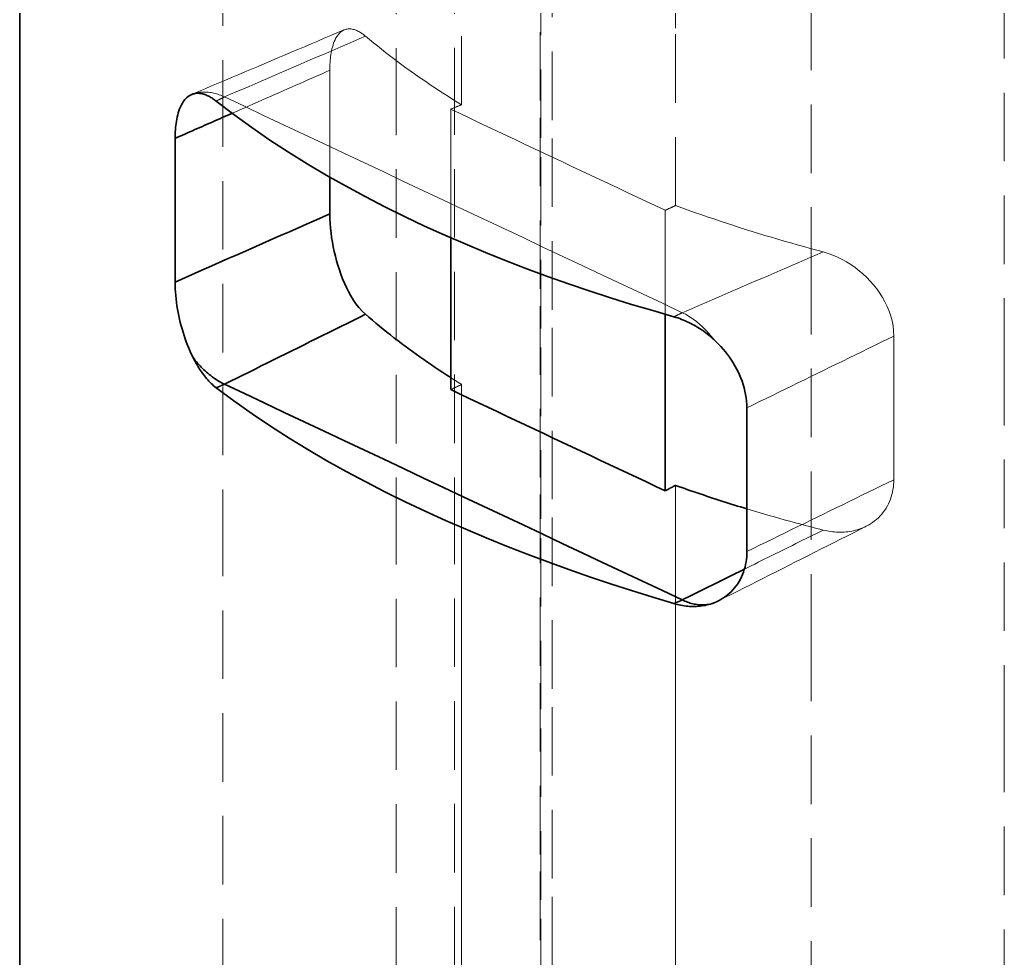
# Model space of a CAD drawing. Header units: millimetres. Extents: x 10 to 410, y 10 to 287.
# Drawn here: x 332.54 to 339.72, y 131.08 to 137.93 of the extents above; entities that cross this region are included whole.
import ezdxf

# ---------------------------------------------------------------- set-up
doc = ezdxf.new("R2010")
doc.units = ezdxf.units.MM
doc.linetypes.add('DASHED', pattern=[0.75, 0.5, -0.25])
doc.layers.add('HIDDEN', color=8, linetype='DASHED', lineweight=18)
doc.layers.add('VISIBLE', color=7, linetype='CONTINUOUS', lineweight=35)

msp = doc.modelspace()

# ---------------------------------------------------------------- linework, layer by layer
at = {"layer": 'HIDDEN'}
for points in [[(335.2841, 105.8921), (335.2841, 109.0253), (335.2841, 112.1586), (335.2841, 115.2918), (335.2841, 118.4251), (335.2841, 121.5583), (335.2841, 124.6916), (335.2841, 127.8248), (335.2841, 130.9581), (335.2841, 134.0913), (335.2841, 137.2246), (335.2841, 140.3578), (335.2841, 143.4911), (335.2841, 146.6243), (335.2841, 149.7576), (335.2841, 152.8908), (335.2841, 156.0241), (335.2841, 159.1573), (335.2841, 162.2906), (335.2841, 165.4238), (335.2841, 168.5571), (335.2841, 171.6903), (335.2841, 174.8236), (335.2841, 177.9568)], [(335.7096, 105.8943), (335.7096, 109.0275), (335.7096, 112.1608), (335.7096, 115.294), (335.7096, 118.4273), (335.7096, 121.5605), (335.7096, 124.6938), (335.7096, 127.827), (335.7096, 130.9603), (335.7096, 134.0935), (335.7096, 137.2268), (335.7096, 140.36), (335.7096, 143.4933), (335.7096, 146.6265), (335.7096, 149.7598), (335.7096, 152.893), (335.7096, 156.0263), (335.7096, 159.1595), (335.7096, 162.2928), (335.7096, 165.426), (335.7096, 168.5593), (335.7096, 171.6925), (335.7096, 174.8258), (335.7096, 177.959)], [(334.0202, 102.6732), (334.0202, 105.8065), (334.0202, 108.9397), (334.0202, 112.073), (334.0202, 115.2062), (334.0202, 118.3395), (334.0202, 121.4728), (334.0202, 124.606), (334.0202, 127.7393), (334.0202, 130.8725), (334.0202, 134.0058), (334.0202, 137.139), (334.0202, 140.2723), (334.0202, 143.4055), (334.0202, 146.5388), (334.0202, 149.672), (334.0202, 152.8053), (334.0202, 155.9385), (334.0202, 159.0718), (334.0202, 162.205), (334.0202, 165.3383), (334.0202, 168.4715), (334.0202, 171.6048), (334.0202, 174.738)], [(338.3128, 106.6119), (338.3128, 109.2894), (338.3128, 111.9669), (338.3128, 114.6444), (338.3128, 117.3219), (338.3128, 119.9994), (338.3128, 122.6769), (338.3128, 125.3544), (338.3128, 128.0319), (338.3128, 130.7094), (338.3128, 133.3869), (338.3128, 136.0644), (338.3128, 138.7419), (338.3128, 141.4194), (338.3128, 144.0969), (338.3128, 146.7744), (338.3128, 149.4519), (338.3128, 152.1294), (338.3128, 154.8069), (338.3128, 157.4844), (338.3128, 160.1619), (338.3128, 162.8395), (338.3128, 165.517), (338.3128, 168.1945)], [(339.7218, 105.9477), (339.7218, 108.6252), (339.7218, 111.3027), (339.7218, 113.9802), (339.7218, 116.6577), (339.7218, 119.3352), (339.7218, 122.0127), (339.7218, 124.6902), (339.7218, 127.3677), (339.7218, 130.0452), (339.7218, 132.7227), (339.7218, 135.4002), (339.7218, 138.0777), (339.7218, 140.7552), (339.7218, 143.4327), (339.7218, 146.1102), (339.7218, 148.7877), (339.7218, 151.4652), (339.7218, 154.1428), (339.7218, 156.8203), (339.7218, 159.4978), (339.7218, 162.1753), (339.7218, 164.8528), (339.7218, 167.5303)], [(335.7625, 137.3125), (335.7625, 138.6069), (335.7625, 139.9013), (335.7625, 141.1956), (335.7625, 142.49), (335.7625, 143.7844), (335.7625, 145.0787), (335.7625, 146.3731), (335.7625, 147.6675), (335.7625, 148.9619), (335.7625, 150.2562), (335.7625, 151.5506), (335.7625, 152.845), (335.7625, 154.1393), (335.7625, 155.4337), (335.7625, 156.7281), (335.7625, 158.0224), (335.7625, 159.3168), (335.7625, 160.6112), (335.7625, 161.9056), (335.7625, 163.1999), (335.7625, 164.4943), (335.7625, 165.7887), (335.7625, 167.083)], [(337.3233, 136.5768), (337.3233, 137.8712), (337.3233, 139.1655), (337.3233, 140.4599), (337.3233, 141.7543), (337.3233, 143.0486), (337.3233, 144.343), (337.3233, 145.6374), (337.3233, 146.9317), (337.3233, 148.2261), (337.3233, 149.5205), (337.3233, 150.8149), (337.3233, 152.1092), (337.3233, 153.4036), (337.3233, 154.698), (337.3233, 155.9923), (337.3233, 157.2867), (337.3233, 158.5811), (337.3233, 159.8754), (337.3233, 161.1698), (337.3233, 162.4642), (337.3233, 163.7586), (337.3233, 165.0529), (337.3233, 166.3473)], [(336.3362, 129.0919), (336.3362, 130.4671), (336.3362, 131.8423), (336.3362, 133.2175), (336.3362, 134.5928), (336.3362, 135.968), (336.3362, 137.3432), (336.3362, 138.7185), (336.3362, 140.0937), (336.3362, 141.4689), (336.3362, 142.8441), (336.3362, 144.2194), (336.3362, 145.5946), (336.3362, 146.9698), (336.3362, 148.3451), (336.3362, 149.7203), (336.3362, 151.0955), (336.3362, 152.4707), (336.3362, 153.846), (336.3362, 155.2212), (336.3362, 156.5964), (336.3362, 157.9717), (336.3362, 159.3469), (336.3362, 160.7221)], [(336.4222, 128.8999), (336.4222, 130.2834), (336.4222, 131.6668), (336.4222, 133.0502), (336.4222, 134.4337), (336.4222, 135.8171), (336.4222, 137.2005), (336.4222, 138.584), (336.4222, 139.9674), (336.4222, 141.3508), (336.4222, 142.7343), (336.4222, 144.1177), (336.4222, 145.5011), (336.4222, 146.8845), (336.4222, 148.268), (336.4222, 149.6514), (336.4222, 151.0348), (336.4222, 152.4183), (336.4222, 153.8017), (336.4222, 155.1851), (336.4222, 156.5686), (336.4222, 157.952), (336.4222, 159.3354), (336.4222, 160.7189)], [(336.3414, 128.7315), (336.3414, 130.1213), (336.3414, 131.5111), (336.3414, 132.9009), (336.3414, 134.2907), (336.3414, 135.6805), (336.3414, 137.0704), (336.3414, 138.4602), (336.3414, 139.85), (336.3414, 141.2398), (336.3414, 142.6296), (336.3414, 144.0194), (336.3414, 145.4092), (336.3414, 146.7991), (336.3414, 148.1889), (336.3414, 149.5787), (336.3414, 150.9685), (336.3414, 152.3583), (336.3414, 153.7481), (336.3414, 155.138), (336.3414, 156.5278), (336.3414, 157.9176), (336.3414, 159.3074), (336.3414, 160.6972)], [(334.9056, 137.859), (334.8572, 137.8385), (334.8089, 137.818), (334.7605, 137.7975), (334.7122, 137.7771), (334.6638, 137.7566), (334.6155, 137.7361), (334.5671, 137.7156), (334.5188, 137.6951), (334.4704, 137.6747), (334.4221, 137.6542), (334.3737, 137.6337), (334.3254, 137.6132), (334.277, 137.5927), (334.2287, 137.5723), (334.1803, 137.5518), (334.132, 137.5313), (334.0836, 137.5108), (334.0353, 137.4903), (333.9869, 137.4698), (333.9386, 137.4494), (333.8902, 137.4289), (333.8419, 137.4084), (333.7935, 137.3879)], [(334.9056, 137.859), (334.8929, 137.8525), (334.8813, 137.8442), (334.8708, 137.8345), (334.8614, 137.8238), (334.8531, 137.8122), (334.8457, 137.8), (334.8392, 137.7873), (334.8335, 137.7742), (334.8284, 137.7609), (334.8239, 137.7474), (334.8199, 137.7337), (334.8164, 137.7198), (334.8134, 137.7059), (334.8108, 137.6919), (334.8085, 137.6778), (334.8066, 137.6636), (334.8049, 137.6495), (334.8036, 137.6353), (334.8026, 137.621), (334.8018, 137.6068), (334.8012, 137.5925), (334.8009, 137.5783), (334.8008, 137.564)], [(335.0605, 137.8127), (335.0548, 137.8174), (335.049, 137.822), (335.0431, 137.8265), (335.0371, 137.8308), (335.031, 137.835), (335.0248, 137.839), (335.0185, 137.8428), (335.012, 137.8465), (335.0055, 137.8499), (334.9988, 137.8531), (334.992, 137.856), (334.9851, 137.8586), (334.978, 137.8609), (334.9709, 137.8628), (334.9637, 137.8644), (334.9564, 137.8655), (334.949, 137.8662), (334.9416, 137.8664), (334.9342, 137.866), (334.9269, 137.8651), (334.9196, 137.8637), (334.9125, 137.8616), (334.9056, 137.859)], [(334.0322, 137.3695), (334.0769, 137.3888), (334.1216, 137.408), (334.1663, 137.4273), (334.2111, 137.4466), (334.2558, 137.4658), (334.3005, 137.4851), (334.3452, 137.5044), (334.3899, 137.5237), (334.4346, 137.5429), (334.4793, 137.5622), (334.524, 137.5815), (334.5687, 137.6007), (334.6134, 137.62), (334.6581, 137.6393), (334.7029, 137.6585), (334.7476, 137.6778), (334.7923, 137.6971), (334.837, 137.7164), (334.8817, 137.7356), (334.9264, 137.7549), (334.9711, 137.7742), (335.0158, 137.7934), (335.0605, 137.8127)], [(335.7625, 137.3125), (335.7305, 137.3322), (335.6986, 137.3519), (335.6669, 137.3719), (335.6352, 137.3921), (335.6037, 137.4124), (335.5723, 137.4329), (335.541, 137.4536), (335.5099, 137.4745), (335.4789, 137.4956), (335.448, 137.5169), (335.4173, 137.5384), (335.3866, 137.5601), (335.3562, 137.582), (335.3259, 137.6041), (335.2957, 137.6264), (335.2658, 137.649), (335.2359, 137.6717), (335.2062, 137.6946), (335.1768, 137.7178), (335.1474, 137.7412), (335.1183, 137.7648), (335.0893, 137.7887), (335.0605, 137.8127)], [(334.0877, 137.2503), (334.1187, 137.2639), (334.1497, 137.2775), (334.1807, 137.2912), (334.2117, 137.3048), (334.2427, 137.3185), (334.2737, 137.3321), (334.3047, 137.3457), (334.3357, 137.3594), (334.3667, 137.373), (334.3977, 137.3867), (334.4287, 137.4003), (334.4597, 137.4139), (334.4907, 137.4276), (334.5217, 137.4412), (334.5528, 137.4549), (334.5838, 137.4685), (334.6148, 137.4821), (334.6458, 137.4958), (334.6768, 137.5094), (334.7078, 137.5231), (334.7388, 137.5367), (334.7698, 137.5503), (334.8008, 137.564)], [(334.8008, 136.7838), (334.8008, 136.8177), (334.8008, 136.8517), (334.8008, 136.8856), (334.8008, 136.9195), (334.8008, 136.9534), (334.8008, 136.9873), (334.8008, 137.0213), (334.8008, 137.0552), (334.8008, 137.0891), (334.8008, 137.123), (334.8008, 137.1569), (334.8008, 137.1909), (334.8008, 137.2248), (334.8008, 137.2587), (334.8008, 137.2926), (334.8008, 137.3265), (334.8008, 137.3605), (334.8008, 137.3944), (334.8008, 137.4283), (334.8008, 137.4622), (334.8008, 137.4961), (334.8008, 137.5301), (334.8008, 137.564)], [(334.0322, 137.3695), (334.0229, 137.3738), (334.0134, 137.3778), (334.0038, 137.3816), (333.9942, 137.3852), (333.9845, 137.3886), (333.9746, 137.3916), (333.9647, 137.3944), (333.9547, 137.3969), (333.9447, 137.3991), (333.9346, 137.401), (333.9244, 137.4025), (333.9142, 137.4037), (333.9039, 137.4046), (333.8936, 137.4051), (333.8833, 137.4052), (333.8731, 137.4049), (333.8628, 137.4043), (333.8526, 137.4032), (333.8424, 137.4017), (333.8323, 137.3997), (333.8222, 137.3974), (333.8123, 137.3946), (333.8026, 137.3913)], [(334.0322, 137.3695), (334.0296, 137.3682), (334.0269, 137.3669), (334.0243, 137.3656), (334.0217, 137.3643), (334.019, 137.3629), (334.0164, 137.3616), (334.0138, 137.3603), (334.0111, 137.359), (334.0085, 137.3577), (334.0059, 137.3564), (334.0032, 137.3551), (334.0006, 137.3538), (333.9979, 137.3525), (333.9953, 137.3512), (333.9927, 137.3499), (333.99, 137.3485), (333.9874, 137.3472), (333.9848, 137.3459), (333.9821, 137.3446), (333.9795, 137.3433), (333.9768, 137.342), (333.9742, 137.3407), (333.9716, 137.3394)], [(334.0322, 137.3695), (334.1774, 137.301), (334.3226, 137.2326), (334.4679, 137.1641), (334.6131, 137.0957), (334.7583, 137.0272), (334.9035, 136.9588), (335.0487, 136.8903), (335.1939, 136.8219), (335.3391, 136.7534), (335.4844, 136.685), (335.6296, 136.6165), (335.7748, 136.5481), (335.92, 136.4796), (336.0652, 136.4112), (336.2104, 136.3427), (336.3556, 136.2743), (336.5009, 136.2058), (336.6461, 136.1374), (336.7913, 136.0689), (336.9365, 136.0005), (337.0817, 135.932), (337.2269, 135.8636), (337.3721, 135.7951)], [(335.7625, 137.3125), (335.759, 137.3111), (335.7555, 137.3097), (335.752, 137.3083), (335.7485, 137.3069), (335.7451, 137.3055), (335.7416, 137.3041), (335.7381, 137.3027), (335.7346, 137.3013), (335.7311, 137.2999), (335.7276, 137.2985), (335.7242, 137.2971), (335.7207, 137.2956), (335.7172, 137.2942), (335.7137, 137.2928), (335.7102, 137.2914), (335.7068, 137.29), (335.7033, 137.2886), (335.6998, 137.2872), (335.6963, 137.2858), (335.6928, 137.2844), (335.6893, 137.283), (335.6859, 137.2816), (335.6824, 137.2802)], [(335.6824, 136.341), (335.6824, 136.3818), (335.6824, 136.4227), (335.6824, 136.4635), (335.6824, 136.5043), (335.6824, 136.5452), (335.6824, 136.586), (335.6824, 136.6268), (335.6824, 136.6677), (335.6824, 136.7085), (335.6824, 136.7493), (335.6824, 136.7902), (335.6824, 136.831), (335.6824, 136.8718), (335.6824, 136.9127), (335.6824, 136.9535), (335.6824, 136.9943), (335.6824, 137.0352), (335.6824, 137.076), (335.6824, 137.1168), (335.6824, 137.1577), (335.6824, 137.1985), (335.6824, 137.2393), (335.6824, 137.2802)], [(335.6824, 137.2802), (335.7505, 137.2481), (335.8185, 137.216), (335.8866, 137.1839), (335.9547, 137.1518), (336.0227, 137.1197), (336.0908, 137.0876), (336.1589, 137.0556), (336.2269, 137.0235), (336.295, 136.9914), (336.3631, 136.9593), (336.4311, 136.9272), (336.4992, 136.8951), (336.5673, 136.863), (336.6354, 136.831), (336.7034, 136.7989), (336.7715, 136.7668), (336.8396, 136.7347), (336.9076, 136.7026), (336.9757, 136.6705), (337.0438, 136.6384), (337.1118, 136.6064), (337.1799, 136.5743), (337.248, 136.5422)], [(337.248, 136.5422), (337.2512, 136.5437), (337.2545, 136.5452), (337.2578, 136.5467), (337.2611, 136.5482), (337.2643, 136.5497), (337.2676, 136.5512), (337.2709, 136.5527), (337.2742, 136.5542), (337.2774, 136.5557), (337.2807, 136.5572), (337.284, 136.5587), (337.2873, 136.5602), (337.2905, 136.5617), (337.2938, 136.5632), (337.2971, 136.5648), (337.3004, 136.5663), (337.3036, 136.5678), (337.3069, 136.5693), (337.3102, 136.5708), (337.3135, 136.5723), (337.3167, 136.5738), (337.32, 136.5753), (337.3233, 136.5768)], [(338.4004, 136.2383), (338.353, 136.2512), (338.3057, 136.2641), (338.2583, 136.2772), (338.2111, 136.2905), (338.1638, 136.3039), (338.1167, 136.3175), (338.0695, 136.3313), (338.0224, 136.3453), (337.9754, 136.3594), (337.9284, 136.3737), (337.8815, 136.3883), (337.8347, 136.4029), (337.7879, 136.4178), (337.7411, 136.4329), (337.6944, 136.4481), (337.6478, 136.4635), (337.6013, 136.4791), (337.5548, 136.4949), (337.5083, 136.5109), (337.462, 136.5271), (337.4157, 136.5435), (337.3695, 136.5601), (337.3233, 136.5768)], [(337.248, 135.783), (337.248, 135.816), (337.248, 135.849), (337.248, 135.882), (337.248, 135.915), (337.248, 135.948), (337.248, 135.981), (337.248, 136.014), (337.248, 136.0471), (337.248, 136.0801), (337.248, 136.1131), (337.248, 136.1461), (337.248, 136.1791), (337.248, 136.2121), (337.248, 136.2451), (337.248, 136.2781), (337.248, 136.3111), (337.248, 136.3441), (337.248, 136.3771), (337.248, 136.4101), (337.248, 136.4432), (337.248, 136.4762), (337.248, 136.5092), (337.248, 136.5422)], [(337.3721, 135.7951), (337.4168, 135.8144), (337.4616, 135.8337), (337.5063, 135.8529), (337.551, 135.8722), (337.5957, 135.8915), (337.6404, 135.9107), (337.6851, 135.93), (337.7298, 135.9493), (337.7745, 135.9686), (337.8192, 135.9878), (337.8639, 136.0071), (337.9086, 136.0264), (337.9534, 136.0456), (337.9981, 136.0649), (338.0428, 136.0842), (338.0875, 136.1034), (338.1322, 136.1227), (338.1769, 136.142), (338.2216, 136.1613), (338.2663, 136.1805), (338.311, 136.1998), (338.3557, 136.2191), (338.4004, 136.2383)], [(338.9156, 135.6243), (338.9141, 135.6615), (338.9097, 135.6984), (338.9026, 135.7349), (338.893, 135.7708), (338.881, 135.806), (338.8668, 135.8404), (338.8506, 135.8739), (338.8324, 135.9064), (338.8126, 135.9378), (338.7911, 135.9681), (338.768, 135.9973), (338.7436, 136.0253), (338.7177, 136.0521), (338.6906, 136.0776), (338.6624, 136.1017), (338.6329, 136.1245), (338.6025, 136.1458), (338.571, 136.1656), (338.5385, 136.1837), (338.5052, 136.2002), (338.471, 136.2149), (338.4361, 136.2277), (338.4004, 136.2383)], [(337.3721, 135.7951), (337.3695, 135.7938), (337.3669, 135.7925), (337.3642, 135.7912), (337.3616, 135.7899), (337.359, 135.7886), (337.3563, 135.7873), (337.3537, 135.786), (337.351, 135.7846), (337.3484, 135.7833), (337.3458, 135.782), (337.3431, 135.7807), (337.3405, 135.7794), (337.3379, 135.7781), (337.3352, 135.7768), (337.3326, 135.7755), (337.3299, 135.7742), (337.3273, 135.7729), (337.3247, 135.7716), (337.322, 135.7703), (337.3194, 135.7689), (337.3168, 135.7676), (337.3141, 135.7663), (337.3115, 135.765)], [(337.6018, 135.6004), (337.5936, 135.6108), (337.5853, 135.6211), (337.5769, 135.6313), (337.5682, 135.6413), (337.5594, 135.6511), (337.5505, 135.6608), (337.5414, 135.6704), (337.5321, 135.6798), (337.5226, 135.689), (337.513, 135.698), (337.5032, 135.7069), (337.4932, 135.7155), (337.4831, 135.724), (337.4727, 135.7322), (337.4623, 135.7403), (337.4516, 135.7481), (337.4408, 135.7556), (337.4298, 135.7629), (337.4186, 135.77), (337.4072, 135.7767), (337.3957, 135.7832), (337.384, 135.7893), (337.3721, 135.7951)], [(337.8436, 135.1006), (337.8902, 135.1234), (337.9368, 135.1461), (337.9835, 135.1689), (338.0301, 135.1917), (338.0767, 135.2144), (338.1233, 135.2372), (338.1699, 135.26), (338.2165, 135.2828), (338.2631, 135.3055), (338.3097, 135.3283), (338.3563, 135.3511), (338.4029, 135.3738), (338.4495, 135.3966), (338.4962, 135.4194), (338.5428, 135.4422), (338.5894, 135.4649), (338.636, 135.4877), (338.6826, 135.5105), (338.7292, 135.5332), (338.7758, 135.556), (338.8224, 135.5788), (338.869, 135.6016), (338.9156, 135.6243)], [(338.9156, 134.5761), (338.9156, 134.6217), (338.9156, 134.6673), (338.9156, 134.7128), (338.9156, 134.7584), (338.9156, 134.804), (338.9156, 134.8496), (338.9156, 134.8951), (338.9156, 134.9407), (338.9156, 134.9863), (338.9156, 135.0319), (338.9156, 135.0774), (338.9156, 135.123), (338.9156, 135.1686), (338.9156, 135.2142), (338.9156, 135.2597), (338.9156, 135.3053), (338.9156, 135.3509), (338.9156, 135.3965), (338.9156, 135.442), (338.9156, 135.4876), (338.9156, 135.5332), (338.9156, 135.5788), (338.9156, 135.6243)], [(335.6824, 135.3213), (335.6859, 135.3191), (335.6893, 135.3169), (335.6928, 135.3147), (335.6963, 135.3125), (335.6997, 135.3102), (335.7032, 135.308), (335.7067, 135.3058), (335.7102, 135.3036), (335.7136, 135.3014), (335.7171, 135.2993), (335.7206, 135.2971), (335.7241, 135.2949), (335.7276, 135.2927), (335.731, 135.2905), (335.7345, 135.2883), (335.738, 135.2861), (335.7415, 135.2839), (335.745, 135.2818), (335.7485, 135.2796), (335.752, 135.2774), (335.7555, 135.2753), (335.759, 135.2731), (335.7625, 135.2709)], [(335.6824, 135.2335), (335.6859, 135.2351), (335.6893, 135.2367), (335.6928, 135.2384), (335.6963, 135.24), (335.6998, 135.2416), (335.7033, 135.2433), (335.7068, 135.2449), (335.7102, 135.2465), (335.7137, 135.2481), (335.7172, 135.2498), (335.7207, 135.2514), (335.7242, 135.253), (335.7276, 135.2546), (335.7311, 135.2563), (335.7346, 135.2579), (335.7381, 135.2595), (335.7416, 135.2612), (335.7451, 135.2628), (335.7485, 135.2644), (335.752, 135.266), (335.7555, 135.2677), (335.759, 135.2693), (335.7625, 135.2709)], [(335.7625, 129.3199), (335.7625, 129.5786), (335.7625, 129.8374), (335.7625, 130.0961), (335.7625, 130.3549), (335.7625, 130.6136), (335.7625, 130.8723), (335.7625, 131.1311), (335.7625, 131.3898), (335.7625, 131.6486), (335.7625, 131.9073), (335.7625, 132.166), (335.7625, 132.4248), (335.7625, 132.6835), (335.7625, 132.9423), (335.7625, 133.201), (335.7625, 133.4597), (335.7625, 133.7185), (335.7625, 133.9772), (335.7625, 134.236), (335.7625, 134.4947), (335.7625, 134.7534), (335.7625, 135.0122), (335.7625, 135.2709)], [(337.8436, 134.0524), (337.8902, 134.0751), (337.9368, 134.0979), (337.9835, 134.1207), (338.0301, 134.1435), (338.0767, 134.1662), (338.1233, 134.189), (338.1699, 134.2118), (338.2165, 134.2345), (338.2631, 134.2573), (338.3097, 134.2801), (338.3563, 134.3029), (338.4029, 134.3256), (338.4495, 134.3484), (338.4962, 134.3712), (338.5428, 134.3939), (338.5894, 134.4167), (338.636, 134.4395), (338.6826, 134.4623), (338.7292, 134.485), (338.7758, 134.5078), (338.8224, 134.5306), (338.869, 134.5533), (338.9156, 134.5761)], [(338.7143, 134.2366), (338.7303, 134.2451), (338.7458, 134.2544), (338.7609, 134.2645), (338.7754, 134.2753), (338.7894, 134.2868), (338.8027, 134.2989), (338.8155, 134.3118), (338.8276, 134.3253), (338.8389, 134.3394), (338.8495, 134.354), (338.8594, 134.3692), (338.8685, 134.3848), (338.8768, 134.4009), (338.8843, 134.4174), (338.891, 134.4342), (338.8969, 134.4513), (338.9019, 134.4687), (338.9062, 134.4863), (338.9096, 134.5041), (338.9123, 134.522), (338.9142, 134.54), (338.9153, 134.558), (338.9156, 134.5761)], [(337.3233, 128.5842), (337.3233, 128.8429), (337.3233, 129.1016), (337.3233, 129.3604), (337.3233, 129.6191), (337.3233, 129.8779), (337.3233, 130.1366), (337.3233, 130.3953), (337.3233, 130.6541), (337.3233, 130.9128), (337.3233, 131.1716), (337.3233, 131.4303), (337.3233, 131.689), (337.3233, 131.9478), (337.3233, 132.2065), (337.3233, 132.4653), (337.3233, 132.724), (337.3233, 132.9827), (337.3233, 133.2415), (337.3233, 133.5002), (337.3233, 133.759), (337.3233, 134.0177), (337.3233, 134.2764), (337.3233, 134.5352)], [(337.8436, 134.3634), (337.8677, 134.3562), (337.8917, 134.3489), (337.9158, 134.3418), (337.9399, 134.3347), (337.964, 134.3276), (337.9882, 134.3206), (338.0123, 134.3136), (338.0365, 134.3067), (338.0606, 134.2999), (338.0848, 134.293), (338.109, 134.2863), (338.1332, 134.2796), (338.1575, 134.2729), (338.1817, 134.2663), (338.206, 134.2597), (338.2302, 134.2532), (338.2545, 134.2468), (338.2788, 134.2403), (338.3031, 134.234), (338.3274, 134.2277), (338.3517, 134.2214), (338.3761, 134.2152), (338.4004, 134.209)], [(338.7143, 134.2366), (338.6675, 134.2129), (338.6206, 134.1892), (338.5737, 134.1655), (338.5268, 134.1419), (338.4799, 134.1182), (338.433, 134.0945), (338.3861, 134.0708), (338.3392, 134.0472), (338.2923, 134.0235), (338.2454, 133.9998), (338.1986, 133.9761), (338.1517, 133.9524), (338.1048, 133.9288), (338.0579, 133.9051), (338.011, 133.8814), (337.9641, 133.8577), (337.9172, 133.8341), (337.8703, 133.8104), (337.8234, 133.7867), (337.7765, 133.763), (337.7296, 133.7394), (337.6828, 133.7157), (337.6359, 133.692)], [(337.8258, 133.9238), (337.8508, 133.9362), (337.8757, 133.9486), (337.9007, 133.961), (337.9257, 133.9734), (337.9507, 133.9858), (337.9757, 133.9982), (338.0007, 134.0106), (338.0257, 134.023), (338.0506, 134.0354), (338.0756, 134.0478), (338.1006, 134.0602), (338.1256, 134.0726), (338.1506, 134.085), (338.1756, 134.0974), (338.2006, 134.1098), (338.2255, 134.1222), (338.2505, 134.1346), (338.2755, 134.147), (338.3005, 134.1594), (338.3255, 134.1718), (338.3505, 134.1842), (338.3755, 134.1966), (338.4004, 134.209)], [(338.4004, 134.209), (338.4141, 134.2057), (338.4278, 134.2028), (338.4415, 134.2003), (338.4553, 134.1981), (338.4692, 134.1963), (338.4832, 134.1949), (338.4971, 134.1939), (338.5111, 134.1933), (338.5251, 134.1931), (338.5391, 134.1933), (338.5531, 134.194), (338.567, 134.1951), (338.5809, 134.1966), (338.5948, 134.1985), (338.6086, 134.2009), (338.6223, 134.2038), (338.6359, 134.2071), (338.6494, 134.2108), (338.6627, 134.215), (338.6759, 134.2197), (338.6889, 134.2249), (338.7017, 134.2305), (338.7143, 134.2366)]]:
    msp.add_lwpolyline(points, dxfattribs=at)
at = {"layer": 'VISIBLE'}
for points in [[(332.538, 102.6732), (332.538, 105.8065), (332.538, 108.9397), (332.538, 112.073), (332.538, 115.2062), (332.538, 118.3395), (332.538, 121.4728), (332.538, 124.606), (332.538, 127.7393), (332.538, 130.8725), (332.538, 134.0058), (332.538, 137.139), (332.538, 140.2723), (332.538, 143.4055), (332.538, 146.5388), (332.538, 149.672), (332.538, 152.8053), (332.538, 155.9385), (332.538, 159.0718), (332.538, 162.205), (332.538, 165.3383), (332.538, 168.4715), (332.538, 171.6048), (332.538, 174.738)], [(333.7935, 137.3879), (333.7795, 137.3809), (333.7665, 137.3721), (333.7547, 137.3619), (333.7439, 137.3505), (333.7343, 137.3381), (333.7257, 137.325), (333.718, 137.3114), (333.7111, 137.2973), (333.705, 137.2829), (333.6996, 137.2681), (333.6949, 137.2532), (333.6907, 137.2381), (333.687, 137.2229), (333.6838, 137.2075), (333.681, 137.1921), (333.6787, 137.1766), (333.6767, 137.1611), (333.6751, 137.1455), (333.6738, 137.1298), (333.6728, 137.1142), (333.6721, 137.0985), (333.6717, 137.0829), (333.6716, 137.0672)], [(333.8026, 137.3913), (333.8022, 137.3912), (333.8018, 137.3911), (333.8014, 137.3909), (333.801, 137.3908), (333.8006, 137.3906), (333.8002, 137.3905), (333.7998, 137.3904), (333.7994, 137.3902), (333.799, 137.3901), (333.7986, 137.3899), (333.7982, 137.3898), (333.7978, 137.3896), (333.7974, 137.3895), (333.797, 137.3893), (333.7966, 137.3892), (333.7962, 137.389), (333.7958, 137.3889), (333.7955, 137.3887), (333.7951, 137.3886), (333.7947, 137.3884), (333.7943, 137.3882), (333.7939, 137.3881), (333.7935, 137.3879)], [(333.9716, 137.3394), (333.9652, 137.3443), (333.9588, 137.349), (333.9523, 137.3536), (333.9457, 137.3581), (333.939, 137.3624), (333.9321, 137.3665), (333.9252, 137.3705), (333.9181, 137.3742), (333.911, 137.3777), (333.9037, 137.381), (333.8963, 137.3841), (333.8888, 137.3868), (333.8812, 137.3893), (333.8736, 137.3914), (333.8658, 137.3932), (333.8579, 137.3946), (333.85, 137.3956), (333.842, 137.3961), (333.834, 137.3962), (333.8261, 137.3958), (333.8181, 137.3948), (333.8103, 137.3933), (333.8026, 137.3913)], [(337.3115, 135.765), (337.1564, 135.8103), (337.0015, 135.856), (336.8475, 135.9046), (336.6938, 135.9543), (336.5409, 136.0064), (336.3886, 136.0603), (336.2369, 136.1159), (336.0863, 136.1742), (335.9361, 136.2335), (335.7873, 136.2965), (335.6391, 136.3607), (335.4921, 136.4276), (335.3463, 136.4971), (335.2011, 136.568), (335.0581, 136.643), (334.9159, 136.7197), (334.7752, 136.799), (334.6366, 136.882), (334.4993, 136.9671), (334.3639, 137.0552), (334.2312, 137.1472), (334.1004, 137.2419), (333.9716, 137.3394)], [(333.6716, 137.0672), (333.6897, 137.0752), (333.7078, 137.0831), (333.7259, 137.0911), (333.744, 137.099), (333.7621, 137.107), (333.7802, 137.115), (333.7982, 137.1229), (333.8163, 137.1309), (333.8344, 137.1388), (333.8525, 137.1468), (333.8706, 137.1548), (333.8887, 137.1627), (333.9068, 137.1707), (333.9249, 137.1786), (333.943, 137.1866), (333.9611, 137.1945), (333.9792, 137.2025), (333.9973, 137.2105), (334.0153, 137.2184), (334.0334, 137.2264), (334.0515, 137.2343), (334.0696, 137.2423), (334.0877, 137.2503)], [(333.6716, 136.019), (333.6716, 136.0646), (333.6716, 136.1101), (333.6716, 136.1557), (333.6716, 136.2013), (333.6716, 136.2469), (333.6716, 136.2924), (333.6716, 136.338), (333.6716, 136.3836), (333.6716, 136.4292), (333.6716, 136.4747), (333.6716, 136.5203), (333.6716, 136.5659), (333.6716, 136.6115), (333.6716, 136.657), (333.6716, 136.7026), (333.6716, 136.7482), (333.6716, 136.7937), (333.6716, 136.8393), (333.6716, 136.8849), (333.6716, 136.9305), (333.6716, 136.976), (333.6716, 137.0216), (333.6716, 137.0672)], [(334.8008, 136.5158), (334.8008, 136.5274), (334.8008, 136.5391), (334.8008, 136.5507), (334.8008, 136.5624), (334.8008, 136.574), (334.8008, 136.5857), (334.8008, 136.5974), (334.8008, 136.609), (334.8008, 136.6207), (334.8008, 136.6323), (334.8008, 136.644), (334.8008, 136.6556), (334.8008, 136.6673), (334.8008, 136.6789), (334.8008, 136.6906), (334.8008, 136.7022), (334.8008, 136.7139), (334.8008, 136.7256), (334.8008, 136.7372), (334.8008, 136.7489), (334.8008, 136.7605), (334.8008, 136.7722), (334.8008, 136.7838)], [(333.6716, 136.019), (333.7207, 136.0406), (333.7698, 136.0622), (333.8189, 136.0838), (333.868, 136.1054), (333.9171, 136.127), (333.9662, 136.1486), (334.0153, 136.1702), (334.0644, 136.1918), (334.1135, 136.2134), (334.1625, 136.235), (334.2116, 136.2566), (334.2607, 136.2782), (334.3098, 136.2998), (334.3589, 136.3214), (334.408, 136.343), (334.4571, 136.3646), (334.5062, 136.3862), (334.5553, 136.4078), (334.6044, 136.4294), (334.6535, 136.451), (334.7026, 136.4726), (334.7517, 136.4942), (334.8008, 136.5158)], [(334.8008, 136.5158), (334.8014, 136.4812), (334.8031, 136.4466), (334.8058, 136.4121), (334.8095, 136.3778), (334.8141, 136.3435), (334.8196, 136.3093), (334.8259, 136.2753), (334.8331, 136.2415), (334.8411, 136.2078), (334.85, 136.1744), (334.8597, 136.1412), (334.8702, 136.1082), (334.8817, 136.0756), (334.8941, 136.0433), (334.9074, 136.0114), (334.9218, 135.9799), (334.9374, 135.949), (334.9541, 135.9187), (334.9721, 135.8892), (334.9916, 135.8606), (335.0126, 135.8332), (335.0356, 135.8073), (335.0605, 135.7833)], [(335.6824, 135.2335), (335.6824, 135.2816), (335.6824, 135.3298), (335.6824, 135.3779), (335.6824, 135.4261), (335.6824, 135.4743), (335.6824, 135.5224), (335.6824, 135.5706), (335.6824, 135.6187), (335.6824, 135.6669), (335.6824, 135.715), (335.6824, 135.7632), (335.6824, 135.8113), (335.6824, 135.8595), (335.6824, 135.9076), (335.6824, 135.9558), (335.6824, 136.0039), (335.6824, 136.0521), (335.6824, 136.1002), (335.6824, 136.1484), (335.6824, 136.1966), (335.6824, 136.2447), (335.6824, 136.2929), (335.6824, 136.341)], [(333.6716, 136.019), (333.6719, 135.9941), (333.6728, 135.9693), (333.6743, 135.9445), (333.6763, 135.9198), (333.6789, 135.8951), (333.6819, 135.8704), (333.6854, 135.8458), (333.6894, 135.8213), (333.6938, 135.7969), (333.6987, 135.7725), (333.704, 135.7483), (333.7098, 135.7241), (333.716, 135.7001), (333.7226, 135.6761), (333.7296, 135.6523), (333.7371, 135.6286), (333.7451, 135.6051), (333.7535, 135.5817), (333.7623, 135.5585), (333.7717, 135.5355), (333.7815, 135.5127), (333.7918, 135.4901), (333.8026, 135.4677)], [(334.0322, 135.2731), (334.0769, 135.2952), (334.1216, 135.3174), (334.1663, 135.3396), (334.2111, 135.3618), (334.2558, 135.384), (334.3005, 135.4062), (334.3452, 135.4284), (334.3899, 135.4505), (334.4346, 135.4727), (334.4793, 135.4949), (334.524, 135.5171), (334.5687, 135.5393), (334.6134, 135.5615), (334.6581, 135.5837), (334.7029, 135.6058), (334.7476, 135.628), (334.7923, 135.6502), (334.837, 135.6724), (334.8817, 135.6946), (334.9264, 135.7168), (334.9711, 135.739), (335.0158, 135.7611), (335.0605, 135.7833)], [(335.0605, 135.7833), (335.0861, 135.7613), (335.1117, 135.7395), (335.1375, 135.7178), (335.1636, 135.6963), (335.1897, 135.675), (335.216, 135.6539), (335.2424, 135.633), (335.2689, 135.6122), (335.2957, 135.5917), (335.3225, 135.5712), (335.3495, 135.551), (335.3766, 135.531), (335.4038, 135.5111), (335.4311, 135.4914), (335.4586, 135.4718), (335.4862, 135.4524), (335.5139, 135.4332), (335.5417, 135.4142), (335.5697, 135.3953), (335.5977, 135.3766), (335.6258, 135.358), (335.6541, 135.3396), (335.6824, 135.3213)], [(337.248, 134.4955), (337.248, 134.5515), (337.248, 134.6075), (337.248, 134.6634), (337.248, 134.7194), (337.248, 134.7754), (337.248, 134.8314), (337.248, 134.8873), (337.248, 134.9433), (337.248, 134.9993), (337.248, 135.0553), (337.248, 135.1113), (337.248, 135.1672), (337.248, 135.2232), (337.248, 135.2792), (337.248, 135.3352), (337.248, 135.3911), (337.248, 135.4471), (337.248, 135.5031), (337.248, 135.5591), (337.248, 135.6151), (337.248, 135.671), (337.248, 135.727), (337.248, 135.783)], [(337.6018, 135.6004), (337.5908, 135.6102), (337.5797, 135.6197), (337.5684, 135.629), (337.5569, 135.6381), (337.5453, 135.647), (337.5335, 135.6556), (337.5216, 135.6641), (337.5095, 135.6723), (337.4972, 135.6803), (337.4848, 135.6881), (337.4723, 135.6956), (337.4596, 135.7029), (337.4468, 135.71), (337.4338, 135.7168), (337.4207, 135.7233), (337.4075, 135.7295), (337.3941, 135.7355), (337.3806, 135.7412), (337.367, 135.7466), (337.3533, 135.7517), (337.3395, 135.7564), (337.3255, 135.7609), (337.3115, 135.765)], [(337.8436, 135.1006), (337.843, 135.1254), (337.8412, 135.1502), (337.8383, 135.1748), (337.8343, 135.1993), (337.8293, 135.2236), (337.8232, 135.2477), (337.8163, 135.2715), (337.8083, 135.295), (337.7996, 135.3182), (337.7899, 135.3411), (337.7795, 135.3636), (337.7683, 135.3858), (337.7564, 135.4075), (337.7437, 135.4289), (337.7304, 135.4498), (337.7164, 135.4703), (337.7018, 135.4904), (337.6865, 135.5099), (337.6707, 135.529), (337.6543, 135.5477), (337.6373, 135.5658), (337.6198, 135.5834), (337.6018, 135.6004)], [(333.8026, 135.4677), (333.8081, 135.4569), (333.8138, 135.4461), (333.8197, 135.4354), (333.8257, 135.4248), (333.8318, 135.4143), (333.838, 135.4038), (333.8445, 135.3934), (333.851, 135.3832), (333.8577, 135.373), (333.8646, 135.363), (333.8717, 135.353), (333.8789, 135.3432), (333.8863, 135.3335), (333.8939, 135.324), (333.9017, 135.3146), (333.9097, 135.3054), (333.9178, 135.2964), (333.9262, 135.2875), (333.9348, 135.2789), (333.9437, 135.2705), (333.9527, 135.2624), (333.962, 135.2545), (333.9716, 135.2469)], [(333.8026, 135.4677), (333.8107, 135.4573), (333.819, 135.447), (333.8275, 135.4369), (333.8361, 135.4269), (333.8449, 135.4171), (333.8539, 135.4074), (333.863, 135.3978), (333.8723, 135.3884), (333.8818, 135.3792), (333.8914, 135.3702), (333.9012, 135.3613), (333.9112, 135.3526), (333.9213, 135.3442), (333.9316, 135.3359), (333.9421, 135.3279), (333.9528, 135.3201), (333.9636, 135.3125), (333.9746, 135.3052), (333.9858, 135.2982), (333.9971, 135.2914), (334.0087, 135.285), (334.0204, 135.2789), (334.0322, 135.2731)], [(334.0322, 135.2731), (334.0296, 135.2719), (334.0269, 135.2708), (334.0243, 135.2696), (334.0217, 135.2685), (334.019, 135.2674), (334.0164, 135.2662), (334.0138, 135.2651), (334.0111, 135.264), (334.0085, 135.2628), (334.0059, 135.2617), (334.0032, 135.2606), (334.0006, 135.2594), (333.9979, 135.2583), (333.9953, 135.2571), (333.9927, 135.256), (333.99, 135.2549), (333.9874, 135.2537), (333.9848, 135.2526), (333.9821, 135.2515), (333.9795, 135.2503), (333.9768, 135.2492), (333.9742, 135.2481), (333.9716, 135.2469)], [(334.0322, 135.2731), (334.1774, 135.2046), (334.3226, 135.1362), (334.4679, 135.0677), (334.6131, 134.9993), (334.7583, 134.9308), (334.9035, 134.8624), (335.0487, 134.7939), (335.1939, 134.7254), (335.3391, 134.657), (335.4844, 134.5885), (335.6296, 134.5201), (335.7748, 134.4516), (335.92, 134.3832), (336.0652, 134.3147), (336.2104, 134.2463), (336.3556, 134.1778), (336.5009, 134.1094), (336.6461, 134.0409), (336.7913, 133.9725), (336.9365, 133.904), (337.0817, 133.8356), (337.2269, 133.7671), (337.3721, 133.6987)], [(333.9716, 135.2469), (334.1015, 135.1511), (334.2333, 135.058), (334.3669, 134.9675), (334.5029, 134.8806), (334.6408, 134.7967), (334.7799, 134.7148), (334.9209, 134.6363), (335.0632, 134.5602), (335.2065, 134.4858), (335.3516, 134.4151), (335.4973, 134.3459), (335.6442, 134.2789), (335.7922, 134.2146), (335.9407, 134.1513), (336.0906, 134.0914), (336.2408, 134.0324), (336.392, 133.9759), (336.5438, 133.9211), (336.6962, 133.8679), (336.8493, 133.8169), (337.0028, 133.7668), (337.1571, 133.7195), (337.3115, 133.6725)], [(337.248, 134.4955), (337.1799, 134.5276), (337.1118, 134.5597), (337.0438, 134.5918), (336.9757, 134.6238), (336.9076, 134.6559), (336.8396, 134.688), (336.7715, 134.7201), (336.7034, 134.7522), (336.6354, 134.7843), (336.5673, 134.8164), (336.4992, 134.8485), (336.4311, 134.8805), (336.3631, 134.9126), (336.295, 134.9447), (336.2269, 134.9768), (336.1589, 135.0089), (336.0908, 135.041), (336.0227, 135.0731), (335.9547, 135.1051), (335.8866, 135.1372), (335.8185, 135.1693), (335.7505, 135.2014), (335.6824, 135.2335)], [(337.8436, 134.0524), (337.8436, 134.098), (337.8436, 134.1435), (337.8436, 134.1891), (337.8436, 134.2347), (337.8436, 134.2802), (337.8436, 134.3258), (337.8436, 134.3714), (337.8436, 134.417), (337.8436, 134.4625), (337.8436, 134.5081), (337.8436, 134.5537), (337.8436, 134.5993), (337.8436, 134.6448), (337.8436, 134.6904), (337.8436, 134.736), (337.8436, 134.7816), (337.8436, 134.8271), (337.8436, 134.8727), (337.8436, 134.9183), (337.8436, 134.9639), (337.8436, 135.0094), (337.8436, 135.055), (337.8436, 135.1006)], [(337.3233, 134.5352), (337.32, 134.5335), (337.3167, 134.5317), (337.3135, 134.53), (337.3102, 134.5283), (337.3069, 134.5266), (337.3036, 134.5248), (337.3004, 134.5231), (337.2971, 134.5214), (337.2938, 134.5197), (337.2905, 134.5179), (337.2873, 134.5162), (337.284, 134.5145), (337.2807, 134.5128), (337.2774, 134.511), (337.2742, 134.5093), (337.2709, 134.5076), (337.2676, 134.5059), (337.2643, 134.5041), (337.2611, 134.5024), (337.2578, 134.5007), (337.2545, 134.499), (337.2512, 134.4972), (337.248, 134.4955)], [(337.3233, 134.5352), (337.3457, 134.5272), (337.3682, 134.5192), (337.3907, 134.5113), (337.4132, 134.5034), (337.4357, 134.4956), (337.4582, 134.4879), (337.4807, 134.4802), (337.5033, 134.4725), (337.5259, 134.4649), (337.5485, 134.4573), (337.5711, 134.4498), (337.5937, 134.4424), (337.6163, 134.4349), (337.639, 134.4276), (337.6617, 134.4203), (337.6844, 134.413), (337.7071, 134.4058), (337.7298, 134.3986), (337.7525, 134.3915), (337.7753, 134.3844), (337.7981, 134.3773), (337.8208, 134.3704), (337.8436, 134.3634)], [(337.6359, 133.692), (337.6527, 133.701), (337.669, 133.7109), (337.6848, 133.7216), (337.7, 133.7331), (337.7145, 133.7454), (337.7285, 133.7584), (337.7417, 133.7722), (337.7541, 133.7866), (337.7659, 133.8017), (337.7768, 133.8173), (337.7869, 133.8335), (337.7961, 133.8501), (337.8046, 133.8672), (337.8122, 133.8847), (337.8189, 133.9026), (337.8249, 133.9207), (337.8299, 133.9391), (337.8342, 133.9577), (337.8376, 133.9764), (337.8403, 133.9953), (337.8422, 134.0143), (337.8433, 134.0333), (337.8436, 134.0524)], [(337.3721, 133.6987), (337.3919, 133.7085), (337.4116, 133.7183), (337.4313, 133.728), (337.451, 133.7378), (337.4708, 133.7476), (337.4905, 133.7574), (337.5102, 133.7672), (337.5299, 133.777), (337.5497, 133.7868), (337.5694, 133.7966), (337.5891, 133.8063), (337.6088, 133.8161), (337.6285, 133.8259), (337.6483, 133.8357), (337.668, 133.8455), (337.6877, 133.8553), (337.7074, 133.8651), (337.7272, 133.8749), (337.7469, 133.8846), (337.7666, 133.8944), (337.7863, 133.9042), (337.8061, 133.914), (337.8258, 133.9238)], [(337.3721, 133.6987), (337.3695, 133.6975), (337.3669, 133.6964), (337.3642, 133.6953), (337.3616, 133.6941), (337.359, 133.693), (337.3563, 133.6919), (337.3537, 133.6907), (337.351, 133.6896), (337.3484, 133.6885), (337.3458, 133.6873), (337.3431, 133.6862), (337.3405, 133.685), (337.3379, 133.6839), (337.3352, 133.6828), (337.3326, 133.6816), (337.3299, 133.6805), (337.3273, 133.6794), (337.3247, 133.6782), (337.322, 133.6771), (337.3194, 133.676), (337.3168, 133.6748), (337.3141, 133.6737), (337.3115, 133.6725)], [(337.3721, 133.6987), (337.3815, 133.6944), (337.391, 133.6903), (337.4005, 133.6865), (337.4102, 133.6829), (337.4199, 133.6796), (337.4297, 133.6765), (337.4396, 133.6738), (337.4496, 133.6713), (337.4597, 133.6691), (337.4698, 133.6672), (337.48, 133.6656), (337.4902, 133.6644), (337.5004, 133.6636), (337.5107, 133.6631), (337.521, 133.663), (337.5313, 133.6632), (337.5416, 133.6639), (337.5518, 133.665), (337.562, 133.6665), (337.5721, 133.6685), (337.5821, 133.6708), (337.592, 133.6736), (337.6018, 133.6768)], [(337.6018, 133.6768), (337.6033, 133.6774), (337.6048, 133.678), (337.6063, 133.6786), (337.6078, 133.6792), (337.6093, 133.6799), (337.6108, 133.6805), (337.6123, 133.6811), (337.6138, 133.6817), (337.6153, 133.6824), (337.6168, 133.683), (337.6183, 133.6837), (337.6198, 133.6843), (337.6212, 133.685), (337.6227, 133.6857), (337.6242, 133.6864), (337.6257, 133.687), (337.6271, 133.6877), (337.6286, 133.6884), (337.63, 133.6891), (337.6315, 133.6898), (337.633, 133.6906), (337.6344, 133.6913), (337.6359, 133.692)], [(337.3115, 133.6725), (337.3239, 133.6691), (337.3363, 133.6659), (337.3488, 133.663), (337.3614, 133.6604), (337.374, 133.6581), (337.3867, 133.6562), (337.3994, 133.6545), (337.4122, 133.6532), (337.425, 133.6522), (337.4378, 133.6516), (337.4507, 133.6513), (337.4635, 133.6514), (337.4764, 133.6518), (337.4892, 133.6526), (337.502, 133.6537), (337.5147, 133.6553), (337.5274, 133.6572), (337.54, 133.6595), (337.5526, 133.6622), (337.5651, 133.6652), (337.5774, 133.6687), (337.5897, 133.6726), (337.6018, 133.6768)]]:
    msp.add_lwpolyline(points, dxfattribs=at)

doc.saveas('drawing.dxf')
